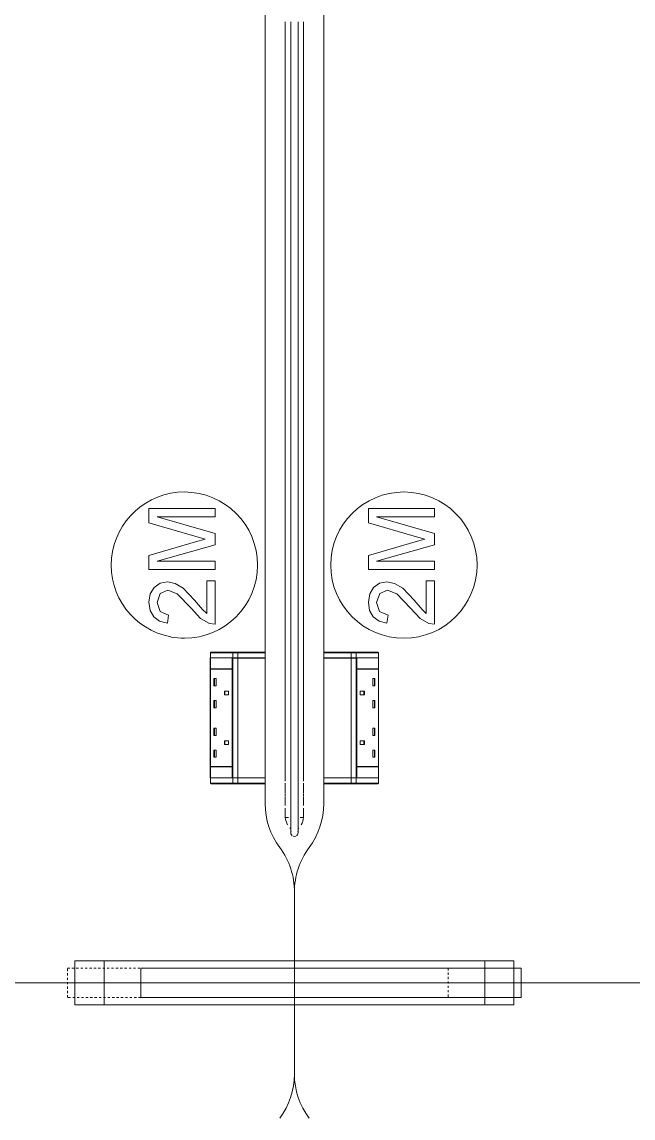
# Model space of a CAD drawing. Header units: millimetres. Extents: x 155920 to 295199, y -4084 to 97293.
# Drawn here: x 159080 to 159915, y 32444 to 33943 of the extents above; entities that cross this region are included whole.
import ezdxf

# ---------------------------------------------------------------- set-up
doc = ezdxf.new("R2010")
doc.units = ezdxf.units.MM
doc.header["$MEASUREMENT"] = 0
doc.linetypes.add('Dash', pattern=[6, 3, -3])
doc.layers.add('I-FURN', color=8, linetype='CONTINUOUS', lineweight=9)
doc.layers.add('I-FURN-HDLN', color=8, linetype='Dash', lineweight=9)

msp = doc.modelspace()

# ---------------------------------------------------------------- linework, layer by layer
at = {"layer": 'I-FURN'}
for p, q in [((159412.3, 33080.6), (159412.3, 33984.3)), ((159412.3, 33984.3), (159412.3, 33080.6)), ((159492.3, 33984.3), (159492.3, 33080.6)), ((159492.3, 33080.6), (159492.3, 33984.3)), ((159439.8, 32905.2), (159439.8, 33943.4)), ((159447.3, 33943.4), (159447.3, 32905.2)), ((159457.3, 32905.2), (159457.3, 33943.4)), ((159464.9, 33943.4), (159464.9, 32905.2)), ((159343.9, 33277.8), (159253.5, 33277.8)), ((159253.5, 33277.8), (159253.5, 33258.4)), ((159343.9, 33243.8), (159264.8, 33266.5)), ((159264.8, 33266.5), (159343.9, 33266.5)), ((159343.9, 33266.5), (159343.9, 33277.8)), ((159643.8, 33277.8), (159553.4, 33277.8)), ((159553.4, 33277.8), (159553.4, 33258.4)), ((159643.8, 33243.8), (159564.7, 33266.5)), ((159564.7, 33266.5), (159643.8, 33266.5)), ((159643.8, 33266.5), (159643.8, 33277.8)), ((159253.5, 33258.4), (159316.1, 33240.2)), ((159553.4, 33258.4), (159616, 33240.2)), ((159316.1, 33240.2), (159330.5, 33236.2)), ((159330.5, 33236.2), (159317.2, 33232.4)), ((159343.9, 33228.5), (159343.9, 33243.8)), ((159616, 33240.2), (159630.4, 33236.2)), ((159630.4, 33236.2), (159617.1, 33232.4)), ((159643.8, 33228.5), (159643.8, 33243.8)), ((159317.2, 33232.4), (159253.5, 33213.9)), ((159264.8, 33205.8), (159343.9, 33228.5)), ((159617.1, 33232.4), (159553.4, 33213.9)), ((159564.7, 33205.8), (159643.8, 33228.5)), ((159253.5, 33213.9), (159253.5, 33194.5)), ((159343.9, 33205.8), (159264.8, 33205.8)), ((159343.9, 33194.5), (159343.9, 33205.8)), ((159553.4, 33213.9), (159553.4, 33194.5)), ((159643.8, 33205.8), (159564.7, 33205.8)), ((159643.8, 33194.5), (159643.8, 33205.8)), ((159253.5, 33194.5), (159343.9, 33194.5)), ((159553.4, 33194.5), (159643.8, 33194.5)), ((159268.8, 33175.7), (159260.7, 33170.1)), ((159278.7, 33177.5), (159268.8, 33175.7)), ((159289.4, 33175.5), (159278.7, 33177.5)), ((159300.5, 33168.8), (159289.4, 33175.5)), ((159332.6, 33178.9), (159332.6, 33134.6)), ((159343.9, 33178.9), (159332.6, 33178.9)), ((159343.9, 33119.6), (159343.9, 33178.9)), ((159568.7, 33175.7), (159560.6, 33170.1)), ((159578.6, 33177.5), (159568.7, 33175.7)), ((159589.3, 33175.5), (159578.6, 33177.5)), ((159600.4, 33168.8), (159589.3, 33175.5)), ((159632.5, 33178.9), (159632.5, 33134.6)), ((159643.8, 33178.9), (159632.5, 33178.9)), ((159643.8, 33119.6), (159643.8, 33178.9)), ((159255.3, 33161.3), (159253.5, 33149.9)), ((159260.7, 33170.1), (159255.3, 33161.3)), ((159264.8, 33149.6), (159269, 33161.6)), ((159269, 33161.6), (159279.3, 33166.2)), ((159279.3, 33166.2), (159292.2, 33161.4)), ((159292.2, 33161.4), (159311, 33141.8)), ((159315.9, 33152.7), (159300.5, 33168.8)), ((159555.2, 33161.3), (159553.4, 33149.9)), ((159560.6, 33170.1), (159555.2, 33161.3)), ((159564.7, 33149.6), (159568.9, 33161.6)), ((159568.9, 33161.6), (159579.3, 33166.2)), ((159579.3, 33166.2), (159592.1, 33161.4)), ((159592.1, 33161.4), (159610.9, 33141.8)), ((159615.8, 33152.7), (159600.4, 33168.8)), ((159253.5, 33149.9), (159255.1, 33138.5)), ((159268.9, 33137.1), (159264.8, 33149.6)), ((159326.8, 33139.7), (159315.9, 33152.7)), ((159553.4, 33149.9), (159555, 33138.5)), ((159568.8, 33137.1), (159564.7, 33149.6)), ((159626.7, 33139.7), (159615.8, 33152.7)), ((159255.1, 33138.5), (159260, 33129.7)), ((159280.3, 33132.3), (159268.9, 33137.1)), ((159278.9, 33121), (159280.3, 33132.3)), ((159311, 33141.8), (159324.1, 33127.7)), ((159332.6, 33134.6), (159326.8, 33139.7)), ((159555, 33138.5), (159559.9, 33129.7)), ((159580.2, 33132.3), (159568.8, 33137.1)), ((159578.8, 33121), (159580.2, 33132.3)), ((159610.9, 33141.8), (159624, 33127.7)), ((159632.5, 33134.6), (159626.7, 33139.7)), ((159260, 33129.7), (159268, 33123.8)), ((159268, 33123.8), (159278.9, 33121)), ((159324.1, 33127.7), (159336.1, 33120.8)), ((159336.1, 33120.8), (159343.9, 33119.6)), ((159559.9, 33129.7), (159567.9, 33123.8)), ((159567.9, 33123.8), (159578.8, 33121)), ((159624, 33127.7), (159636, 33120.8)), ((159636, 33120.8), (159643.8, 33119.6)), ((159337.3, 33058.6), (159337.3, 33073.6)), ((159337.3, 33073.6), (159367.1, 33073.6)), ((159337.5, 33080.6), (159337.5, 33073.6)), ((159337.5, 33080.6), (159337.7, 33080.6)), ((159337.5, 33080.6), (159337.5, 33073.6)), ((159337.5, 33073.6), (159337.5, 33080.6)), ((159337.5, 33073.6), (159337.7, 33073.6)), ((159337.5, 33073.5), (159337.5, 32909.6)), ((159337.7, 33080.6), (159368, 33080.6)), ((159337.7, 33080.6), (159337.7, 33073.6)), ((159337.7, 33073.6), (159368, 33073.6)), ((159337.8, 33081.4), (159337.9, 33081.4)), ((159368.8, 33081.6), (159338.5, 33081.6)), ((159368.8, 33081.6), (159338.5, 33081.6)), ((159367.1, 33073.6), (159367.1, 33058.6)), ((159367.3, 33058.6), (159367.3, 33073.5)), ((159367.3, 33073.5), (159368, 33073.5)), ((159368, 33080.6), (159374.9, 33080.6)), ((159368, 33080.6), (159368, 33073.6)), ((159368, 33073.6), (159374.9, 33073.6)), ((159374.9, 33073.5), (159368, 33073.5)), ((159368, 33073.5), (159368, 32909.6)), ((159368.8, 33081.6), (159407.3, 33081.6)), ((159374.3, 33081.6), (159368.8, 33081.6)), ((159411.3, 33081.6), (159374.3, 33081.6)), ((159374.9, 33080.6), (159412.3, 33080.6)), ((159374.9, 33080.6), (159374.9, 33073.6)), ((159374.9, 33073.6), (159412.3, 33073.6)), ((159412.3, 33073.5), (159374.9, 33073.5)), ((159374.9, 33073.5), (159374.9, 32909.6)), ((159407.3, 33081.6), (159407.3, 33080.6)), ((159407.3, 33081.6), (159411.3, 33081.6)), ((159412.3, 33073.6), (159412.3, 33080.6)), ((159412.3, 33080.6), (159412.3, 33073.6)), ((159412.3, 32909.6), (159412.3, 33073.5)), ((159412.3, 33073.5), (159412.3, 32909.6)), ((159492.3, 33080.6), (159492.3, 33073.6)), ((159492.3, 33080.6), (159529.8, 33080.6)), ((159492.3, 33080.6), (159492.3, 33073.6)), ((159492.3, 33073.6), (159529.8, 33073.6)), ((159492.3, 33073.5), (159492.3, 32909.6)), ((159492.3, 32909.6), (159492.3, 33073.5)), ((159529.8, 33073.5), (159492.3, 33073.5)), ((159493.3, 33081.6), (159493.3, 33081.6)), ((159530.4, 33081.6), (159493.3, 33081.6)), ((159493.3, 33081.6), (159497.3, 33081.6)), ((159497.3, 33080.6), (159497.3, 33081.6)), ((159497.3, 33081.6), (159535.9, 33081.6)), ((159529.8, 33080.6), (159536.7, 33080.6)), ((159529.8, 33080.6), (159529.8, 33073.6)), ((159529.8, 33073.6), (159536.7, 33073.6)), ((159529.8, 32909.6), (159529.8, 33073.5)), ((159536.7, 33073.5), (159529.8, 33073.5)), ((159535.9, 33081.6), (159530.4, 33081.6)), ((159537.5, 33073.6), (159535.1, 33073.6)), ((159566.2, 33081.6), (159535.9, 33081.6)), ((159566.2, 33081.6), (159535.9, 33081.6)), ((159536.7, 33080.6), (159567, 33080.6)), ((159536.7, 33080.6), (159536.7, 33073.6)), ((159536.7, 33073.6), (159567, 33073.6)), ((159536.7, 32909.6), (159536.7, 33073.5)), ((159536.7, 33073.5), (159537.3, 33073.5)), ((159537.3, 33073.5), (159537.3, 33058.6)), ((159537.5, 33058.6), (159537.5, 33073.6)), ((159537.5, 33073.6), (159567.4, 33073.6)), ((159566.8, 33081.4), (159566.8, 33081.4)), ((159567, 33080.6), (159567.2, 33080.6)), ((159567, 33080.6), (159567, 33073.6)), ((159567, 33073.6), (159567.2, 33073.6)), ((159567.2, 33073.6), (159567.2, 33080.6)), ((159567.2, 33073.6), (159567.2, 33080.6)), ((159567.2, 33073.6), (159567.2, 33080.6)), ((159567.2, 32909.6), (159567.2, 33073.5)), ((159567.4, 33073.6), (159567.4, 33058.6)), ((159367.1, 33058.6), (159337.3, 33058.6)), ((159337.3, 33058.1), (159367.1, 33058.1)), ((159337.3, 32925.1), (159337.3, 33058.1)), ((159337.7, 33058.1), (159337.7, 33058.6)), ((159367.1, 33058.1), (159367.1, 32925.1)), ((159367.3, 32925.1), (159367.3, 33058.1)), ((159537.3, 33058.1), (159537.3, 32925.1)), ((159567.4, 33058.6), (159537.5, 33058.6)), ((159537.5, 32925.1), (159537.5, 33058.1)), ((159567.4, 33058.1), (159537.5, 33058.1)), ((159567, 33058.6), (159567, 33058.1)), ((159567.4, 33058.1), (159567.4, 32925.1)), ((159342.3, 33045.5), (159342.3, 33035.5)), ((159342.3, 33045.5), (159345.2, 33045.5)), ((159343.1, 33045.5), (159343.1, 33035.5)), ((159345.2, 33045.5), (159345.2, 33035.5)), ((159562.3, 33045.5), (159559.5, 33045.5)), ((159559.5, 33035.5), (159559.5, 33045.5)), ((159561.6, 33035.5), (159561.6, 33045.5)), ((159562.3, 33035.5), (159562.3, 33045.5)), ((159342.3, 33035.5), (159345.2, 33035.5)), ((159356.7, 33028), (159356.7, 33023)), ((159362.4, 33028), (159356.7, 33028)), ((159357.4, 33028), (159357.4, 33023)), ((159362.4, 33023), (159362.4, 33028)), ((159548, 33028), (159542.3, 33028)), ((159542.3, 33023), (159542.3, 33028)), ((159547.3, 33023), (159547.3, 33028)), ((159548, 33023), (159548, 33028)), ((159562.3, 33035.5), (159559.5, 33035.5)), ((159342.3, 33015.5), (159342.3, 33005.5)), ((159342.3, 33015.5), (159345.2, 33015.5)), ((159343.1, 33015.5), (159343.1, 33005.5)), ((159345.2, 33015.5), (159345.2, 33005.5)), ((159356.7, 33023), (159362.4, 33023)), ((159548, 33023), (159542.3, 33023)), ((159562.3, 33015.5), (159559.5, 33015.5)), ((159559.5, 33005.5), (159559.5, 33015.5)), ((159561.6, 33005.5), (159561.6, 33015.5)), ((159562.3, 33005.5), (159562.3, 33015.5)), ((159342.3, 33005.5), (159345.2, 33005.5)), ((159562.3, 33005.5), (159559.5, 33005.5)), ((159342.3, 32977.7), (159342.3, 32967.7)), ((159342.3, 32977.7), (159345.2, 32977.7)), ((159342.3, 32967.7), (159345.2, 32967.7)), ((159343.1, 32977.7), (159343.1, 32967.7)), ((159345.2, 32977.7), (159345.2, 32967.7)), ((159562.3, 32977.7), (159559.5, 32977.7)), ((159559.5, 32967.7), (159559.5, 32977.7)), ((159562.3, 32967.7), (159559.5, 32967.7)), ((159561.6, 32967.7), (159561.6, 32977.7)), ((159562.3, 32967.7), (159562.3, 32977.7)), ((159356.7, 32960.2), (159356.7, 32955.2)), ((159356.7, 32960.2), (159362.4, 32960.2)), ((159356.7, 32955.2), (159362.4, 32955.2)), ((159357.4, 32960.2), (159357.4, 32955.2)), ((159362.4, 32960.2), (159362.4, 32955.2)), ((159542.3, 32960.2), (159542.3, 32955.2)), ((159548, 32960.2), (159542.3, 32960.2)), ((159542.3, 32955.2), (159548, 32955.2)), ((159547.3, 32955.2), (159547.3, 32960.2)), ((159548, 32955.2), (159548, 32960.2)), ((159342.3, 32947.7), (159342.3, 32937.7)), ((159342.3, 32947.7), (159345.2, 32947.7)), ((159342.3, 32937.7), (159345.2, 32937.7)), ((159343.1, 32947.7), (159343.1, 32937.7)), ((159345.2, 32947.7), (159345.2, 32937.7)), ((159562.3, 32947.7), (159559.5, 32947.7)), ((159559.5, 32937.7), (159559.5, 32947.7)), ((159562.3, 32937.7), (159559.5, 32937.7)), ((159561.6, 32937.7), (159561.6, 32947.7)), ((159562.3, 32937.7), (159562.3, 32947.7)), ((159337.3, 32925.1), (159367.1, 32925.1)), ((159337.3, 32924.6), (159367.1, 32924.6)), ((159337.3, 32909.6), (159337.3, 32924.6)), ((159337.7, 32924.6), (159337.7, 32925.1)), ((159367.1, 32924.6), (159367.1, 32909.6)), ((159367.3, 32909.6), (159367.3, 32924.6)), ((159537.3, 32924.6), (159537.3, 32909.6)), ((159567.4, 32925.1), (159537.5, 32925.1)), ((159537.5, 32909.6), (159537.5, 32924.6)), ((159537.5, 32924.6), (159567.4, 32924.6)), ((159567, 32925.1), (159567, 32924.6)), ((159567.4, 32924.6), (159567.4, 32909.6)), ((159367.1, 32909.6), (159337.3, 32909.6)), ((159337.5, 32909.5), (159337.5, 32902.5)), ((159337.7, 32909.5), (159337.5, 32909.5)), ((159337.5, 32909.5), (159337.5, 32902.5)), ((159337.5, 32909.5), (159337.5, 32902.5)), ((159337.7, 32902.5), (159337.7, 32909.5)), ((159368, 32909.5), (159337.7, 32909.5)), ((159367.1, 32909.6), (159369.6, 32909.6)), ((159368, 32909.6), (159367.3, 32909.6)), ((159368, 32909.6), (159374.9, 32909.6)), ((159368, 32902.5), (159368, 32909.5)), ((159374.9, 32909.5), (159368, 32909.5)), ((159374.9, 32909.6), (159412.3, 32909.6)), ((159374.9, 32902.5), (159374.9, 32909.5)), ((159412.3, 32909.5), (159374.9, 32909.5)), ((159412.3, 32902.5), (159412.3, 32909.5)), ((159412.3, 32902.5), (159412.3, 32909.5)), ((159447.3, 32905.2), (159447.3, 32902.4)), ((159457.3, 32904.5), (159457.3, 32905.2)), ((159492.3, 32909.6), (159529.8, 32909.6)), ((159492.3, 32909.5), (159492.3, 32902.5)), ((159492.3, 32902.5), (159492.3, 32909.5)), ((159529.8, 32909.5), (159492.3, 32909.5)), ((159529.8, 32909.6), (159536.7, 32909.6)), ((159529.8, 32902.5), (159529.8, 32909.5)), ((159536.7, 32909.5), (159529.8, 32909.5)), ((159537.3, 32909.6), (159536.7, 32909.6)), ((159536.7, 32902.5), (159536.7, 32909.5)), ((159567, 32909.5), (159536.7, 32909.5)), ((159567.4, 32909.6), (159537.5, 32909.6)), ((159567, 32902.5), (159567, 32909.5)), ((159567.2, 32909.5), (159567, 32909.5)), ((159567.2, 32902.5), (159567.2, 32909.5)), ((159567.2, 32902.5), (159567.2, 32909.5)), ((159567.2, 32909.5), (159567.2, 32902.5)), ((159337.7, 32902.5), (159337.5, 32902.5)), ((159368, 32902.5), (159337.7, 32902.5)), ((159337.9, 32901.7), (159337.8, 32901.8)), ((159338.5, 32901.5), (159368.8, 32901.5)), ((159338.5, 32901.5), (159368.8, 32901.5)), ((159374.9, 32902.5), (159368, 32902.5)), ((159407.3, 32901.5), (159368.8, 32901.5)), ((159368.8, 32901.5), (159374.3, 32901.5)), ((159374.3, 32901.5), (159411.3, 32901.5)), ((159412.3, 32902.5), (159374.9, 32902.5)), ((159407.3, 32902.5), (159407.3, 32901.5)), ((159411.3, 32901.5), (159407.3, 32901.5)), ((159411.3, 32901.5), (159411.3, 32901.5)), ((159412.3, 32874.3), (159412.3, 32902.5)), ((159412.3, 32902.5), (159412.3, 32874.3)), ((159439.8, 32889), (159439.8, 32902.3)), ((159447.3, 32902.4), (159447.3, 32899.6)), ((159447.3, 32899.6), (159447.3, 32896.7)), ((159447.3, 32896.7), (159447.3, 32893.9)), ((159447.3, 32893.9), (159447.3, 32891.1)), ((159447.3, 32891.1), (159447.3, 32888.4)), ((159457.3, 32901.6), (159457.3, 32904.5)), ((159457.3, 32898.8), (159457.3, 32901.6)), ((159457.3, 32896), (159457.3, 32898.8)), ((159457.3, 32893.2), (159457.3, 32896)), ((159457.3, 32890.4), (159457.3, 32893.2)), ((159457.3, 32887.6), (159457.3, 32890.4)), ((159464.8, 32902.3), (159464.8, 32889)), ((159492.3, 32902.5), (159492.3, 32874.3)), ((159492.3, 32874.3), (159492.3, 32902.5)), ((159529.8, 32902.5), (159492.3, 32902.5)), ((159497.3, 32901.5), (159493.3, 32901.5)), ((159493.3, 32901.5), (159530.4, 32901.5)), ((159497.3, 32901.5), (159497.3, 32902.5)), ((159535.9, 32901.5), (159497.3, 32901.5)), ((159536.7, 32902.5), (159529.8, 32902.5)), ((159530.4, 32901.5), (159535.9, 32901.5)), ((159535.9, 32901.5), (159566.2, 32901.5)), ((159535.9, 32901.5), (159566.2, 32901.5)), ((159567, 32902.5), (159536.7, 32902.5)), ((159566.8, 32901.8), (159566.8, 32901.7)), ((159567.2, 32902.5), (159567, 32902.5)), ((159439.8, 32884.1), (159439.8, 32888.2)), ((159439.8, 32871.8), (159439.8, 32883.3)), ((159447.3, 32888.4), (159447.3, 32885.6)), ((159447.3, 32885.6), (159447.3, 32882.9)), ((159447.3, 32882.9), (159447.3, 32880.3)), ((159447.3, 32880.3), (159447.3, 32877.6)), ((159447.3, 32877.6), (159447.3, 32875)), ((159457.3, 32884.9), (159457.3, 32887.6)), ((159457.3, 32882.2), (159457.3, 32884.9)), ((159457.3, 32879.5), (159457.3, 32882.2)), ((159457.3, 32876.9), (159457.3, 32879.5)), ((159457.3, 32874.3), (159457.3, 32876.9)), ((159464.8, 32883.3), (159464.8, 32871.8)), ((159464.9, 32888.2), (159464.9, 32884.1)), ((159439.8, 32860.2), (159439.8, 32868.3)), ((159447.3, 32875), (159447.3, 32872.5)), ((159447.3, 32872.5), (159447.3, 32870)), ((159447.3, 32870), (159447.3, 32867.6)), ((159447.3, 32867.6), (159447.3, 32865.2)), ((159447.3, 32865.2), (159447.3, 32862.9)), ((159447.3, 32862.9), (159447.3, 32860.6)), ((159447.3, 32860.6), (159447.3, 32858.5)), ((159457.3, 32871.8), (159457.3, 32874.3)), ((159457.3, 32869.3), (159457.3, 32871.8)), ((159457.3, 32866.9), (159457.3, 32869.3)), ((159457.3, 32864.6), (159457.3, 32866.9)), ((159457.3, 32862.3), (159457.3, 32864.6)), ((159457.3, 32860.1), (159457.3, 32862.3)), ((159464.8, 32868.3), (159464.8, 32860.2)), ((159439.8, 32859), (159439.8, 32859.9)), ((159439.8, 32855.2), (159439.8, 32858.7)), ((159439.8, 32855.2), (159444.4, 32855.2)), ((159447.3, 32858.5), (159447.3, 32856.4)), ((159447.3, 32856.4), (159447.3, 32854.4)), ((159447.3, 32854.4), (159447.3, 32852.4)), ((159447.3, 32852.4), (159447.3, 32850.6)), ((159447.3, 32850.6), (159447.3, 32848.8)), ((159447.3, 32848.8), (159447.3, 32847.1)), ((159447.3, 32847.1), (159447.3, 32845.6)), ((159447.3, 32845.6), (159447.3, 32844.1)), ((159457.3, 32857.9), (159457.3, 32860.1)), ((159457.3, 32855.8), (159457.3, 32857.9)), ((159457.3, 32853.8), (159457.3, 32855.8)), ((159457.3, 32851.9), (159457.3, 32853.8)), ((159457.3, 32850.1), (159457.3, 32851.9)), ((159457.3, 32848.4), (159457.3, 32850.1)), ((159457.3, 32846.7), (159457.3, 32848.4)), ((159457.3, 32845.2), (159457.3, 32846.7)), ((159457.3, 32843.7), (159457.3, 32845.2)), ((159460.3, 32855.2), (159464.8, 32855.2)), ((159464.8, 32858.7), (159464.8, 32855.2)), ((159464.9, 32859.9), (159464.9, 32859)), ((159447.3, 32844.1), (159447.3, 32842.7)), ((159447.3, 32842.7), (159447.3, 32841.4)), ((159447.3, 32841.4), (159447.3, 32840.2)), ((159447.3, 32840.2), (159447.3, 32839.1)), ((159447.3, 32839.1), (159447.3, 32838.2)), ((159447.3, 32838.2), (159447.3, 32837.3)), ((159447.3, 32837.3), (159447.3, 32836.5)), ((159447.3, 32836.5), (159447.3, 32835.9)), ((159447.3, 32835.9), (159447.3, 32835.4)), ((159447.3, 32835.4), (159447.3, 32834.9)), ((159447.3, 32834.9), (159447.3, 32834.6)), ((159447.3, 32834.6), (159447.3, 32834.4)), ((159447.3, 32834.4), (159447.3, 32834.3)), ((159447.3, 32834.3), (159447.3, 32834.3)), ((159457.3, 32842.3), (159457.3, 32843.7)), ((159457.3, 32841.1), (159457.3, 32842.3)), ((159457.3, 32839.9), (159457.3, 32841.1)), ((159457.3, 32838.9), (159457.3, 32839.9)), ((159457.3, 32837.9), (159457.3, 32838.9)), ((159457.3, 32837.1), (159457.3, 32837.9)), ((159457.3, 32836.4), (159457.3, 32837.1)), ((159457.3, 32835.7), (159457.3, 32836.4)), ((159457.3, 32835.2), (159457.3, 32835.7)), ((159457.3, 32834.8), (159457.3, 32835.2)), ((159457.3, 32834.6), (159457.3, 32834.8)), ((159457.3, 32834.4), (159457.3, 32834.6)), ((159457.3, 32834.3), (159457.3, 32834.4)), ((159452.3, 32629.3), (159452.3, 32753.2)), ((159452.3, 32753.2), (159452.3, 32629.3)), ((159452.3, 32753.2), (159452.3, 32629.3)), ((159452.3, 32629.3), (159452.3, 32753.2)), ((159152.3, 32659.3), (159752.3, 32659.3)), ((159192.3, 32659.3), (159152.3, 32659.3)), ((159152.3, 32659.3), (159152.3, 32599.3)), ((159152.3, 32599.3), (159152.3, 32659.3)), ((159712.3, 32659.3), (159192.3, 32659.3)), ((159192.3, 32599.3), (159192.3, 32659.3)), ((159192.3, 32599.3), (159192.3, 32659.3)), ((159752.3, 32659.3), (159712.3, 32659.3)), ((159712.3, 32649.3), (159712.3, 32659.3)), ((159712.3, 32599.3), (159712.3, 32659.3)), ((159752.3, 32599.3), (159752.3, 32659.3)), ((159752.3, 32649.3), (159752.3, 32659.3)), ((159242.3, 32649.3), (159242.3, 32609.3)), ((159752.3, 32649.3), (159242.3, 32649.3)), ((159762.3, 32649.3), (159752.3, 32649.3)), ((159762.3, 32609.3), (159762.3, 32649.3)), ((159452.3, 32629.3), (158652.3, 32629.3)), ((158652.3, 32629.3), (159452.3, 32629.3)), ((158652.3, 32629.3), (159452.3, 32629.3)), ((159452.3, 32629.3), (158652.3, 32629.3)), ((159452.3, 32504.3), (159452.3, 32629.3)), ((159452.3, 32629.3), (159452.3, 32504.3)), ((160252.3, 32629.3), (159452.3, 32629.3)), ((159452.3, 32629.3), (159452.3, 32504.3)), ((159452.3, 32504.3), (159452.3, 32629.3)), ((159452.3, 32629.3), (160252.3, 32629.3)), ((159452.3, 32629.3), (160252.3, 32629.3)), ((160252.3, 32629.3), (159452.3, 32629.3)), ((159242.3, 32609.3), (159752.3, 32609.3)), ((159712.3, 32599.3), (159712.3, 32609.3)), ((159752.3, 32599.3), (159752.3, 32609.3)), ((159752.3, 32609.3), (159762.3, 32609.3)), ((159152.3, 32599.3), (159192.3, 32599.3)), ((159752.3, 32599.3), (159152.3, 32599.3)), ((159192.3, 32599.3), (159712.3, 32599.3)), ((159712.3, 32599.3), (159752.3, 32599.3))]:
    msp.add_line(p, q, dxfattribs=at)
at = {"layer": 'I-FURN', "flags": 128}
for points in [[(159337.5, 33080.6), (159337.5, 33080.7), (159337.5, 33080.7), (159337.5, 33080.7), (159337.5, 33080.8), (159337.5, 33080.8), (159337.5, 33080.9), (159337.5, 33080.9), (159337.5, 33080.9), (159337.6, 33081), (159337.6, 33081), (159337.6, 33081.1), (159337.6, 33081.1), (159337.6, 33081.1)], [(159374.3, 33081.6), (159374.2, 33081.6), (159374, 33081.6), (159373.9, 33081.6), (159373.8, 33081.6), (159373.6, 33081.6), (159373.5, 33081.6), (159373.3, 33081.6), (159373.2, 33081.6), (159373, 33081.6), (159372.8, 33081.6), (159372.7, 33081.6), (159372.5, 33081.6), (159372.4, 33081.6), (159372.2, 33081.6), (159372.1, 33081.6), (159371.9, 33081.6), (159371.7, 33081.6), (159371.6, 33081.6), (159371.4, 33081.6), (159371.3, 33081.6), (159371.1, 33081.6), (159370.9, 33081.6), (159370.8, 33081.6), (159370.6, 33081.6), (159370.5, 33081.6), (159370.3, 33081.6), (159370.2, 33081.6), (159370.1, 33081.6), (159369.9, 33081.6), (159369.8, 33081.6), (159369.7, 33081.6), (159369.5, 33081.6), (159369.4, 33081.6), (159369.3, 33081.6), (159369.2, 33081.6), (159369.1, 33081.6), (159369, 33081.6), (159368.9, 33081.6), (159368.8, 33081.6)], [(159411.3, 33081.6), (159411.1, 33081.6), (159410.6, 33081.6), (159410.1, 33081.6), (159409.4, 33081.6), (159408.6, 33081.6), (159407.6, 33081.6), (159406.6, 33081.6), (159405.4, 33081.6), (159404, 33081.6), (159402.6, 33081.6), (159401, 33081.6), (159399.3, 33081.6), (159397.5, 33081.6), (159395.5, 33081.6), (159393.5, 33081.6), (159391.3, 33081.6), (159389.1, 33081.6), (159386.7, 33081.6), (159384.3, 33081.6), (159381.7, 33081.6), (159379.1, 33081.6), (159376.4, 33081.6), (159374.3, 33081.6)], [(159407.3, 33081.6), (159407.5, 33081.6), (159407.7, 33081.6), (159407.8, 33081.6), (159408, 33081.6), (159408.1, 33081.6), (159408.3, 33081.6), (159408.4, 33081.6), (159408.6, 33081.6), (159408.8, 33081.6), (159408.9, 33081.6), (159409, 33081.6), (159409.2, 33081.6), (159409.3, 33081.6), (159409.5, 33081.6), (159409.6, 33081.6), (159409.7, 33081.6), (159409.9, 33081.6), (159410, 33081.6), (159410.1, 33081.6), (159410.2, 33081.6), (159410.3, 33081.6), (159410.4, 33081.6), (159410.5, 33081.6), (159410.6, 33081.6), (159410.7, 33081.6), (159410.8, 33081.6), (159410.9, 33081.6), (159410.9, 33081.6), (159411, 33081.6), (159411.1, 33081.6), (159411.1, 33081.6), (159411.2, 33081.6), (159411.2, 33081.6), (159411.3, 33081.6), (159411.3, 33081.6), (159411.3, 33081.6), (159411.3, 33081.6), (159411.3, 33081.6), (159411.3, 33081.6)], [(159411.3, 33081.6), (159411.4, 33081.6), (159411.4, 33081.6), (159411.5, 33081.6), (159411.5, 33081.6), (159411.5, 33081.6), (159411.6, 33081.6), (159411.6, 33081.6), (159411.7, 33081.6), (159411.7, 33081.6), (159411.7, 33081.5), (159411.8, 33081.5), (159411.8, 33081.5), (159411.8, 33081.5), (159411.9, 33081.5), (159411.9, 33081.4), (159411.9, 33081.4), (159412, 33081.4), (159412, 33081.4), (159412, 33081.3), (159412.1, 33081.3), (159412.1, 33081.3), (159412.1, 33081.3), (159412.1, 33081.2), (159412.2, 33081.2), (159412.2, 33081.2), (159412.2, 33081.1), (159412.2, 33081.1), (159412.2, 33081.1), (159412.3, 33081), (159412.3, 33081), (159412.3, 33080.9), (159412.3, 33080.9), (159412.3, 33080.9), (159412.3, 33080.8), (159412.3, 33080.8), (159412.3, 33080.8), (159412.3, 33080.7), (159412.3, 33080.7), (159412.3, 33080.6), (159412.3, 33080.6)], [(159411.3, 33081.6), (159411.3, 33081.6), (159411.3, 33081.6)], [(159492.3, 33080.6), (159492.3, 33080.7), (159492.3, 33080.7), (159492.3, 33080.7), (159492.3, 33080.8), (159492.3, 33080.8), (159492.4, 33080.9), (159492.4, 33080.9), (159492.4, 33080.9), (159492.4, 33081), (159492.4, 33081), (159492.4, 33081.1), (159492.4, 33081.1), (159492.5, 33081.1), (159492.5, 33081.2), (159492.5, 33081.2), (159492.5, 33081.2), (159492.5, 33081.3), (159492.6, 33081.3), (159492.6, 33081.3), (159492.6, 33081.3), (159492.7, 33081.4), (159492.7, 33081.4), (159492.7, 33081.4), (159492.7, 33081.4), (159492.8, 33081.5), (159492.8, 33081.5), (159492.9, 33081.5), (159492.9, 33081.5), (159492.9, 33081.5), (159493, 33081.6), (159493, 33081.6), (159493, 33081.6), (159493.1, 33081.6), (159493.1, 33081.6), (159493.2, 33081.6), (159493.2, 33081.6), (159493.2, 33081.6), (159493.3, 33081.6), (159493.3, 33081.6), (159493.3, 33081.6)], [(159530.4, 33081.6), (159527.6, 33081.6), (159524.9, 33081.6), (159522.3, 33081.6), (159519.7, 33081.6), (159517.3, 33081.6), (159515, 33081.6), (159512.8, 33081.6), (159510.6, 33081.6), (159508.6, 33081.6), (159506.7, 33081.6), (159504.9, 33081.6), (159503.3, 33081.6), (159501.7, 33081.6), (159500.3, 33081.6), (159499, 33081.6), (159497.8, 33081.6), (159496.8, 33081.6), (159495.8, 33081.6), (159495.1, 33081.6), (159494.4, 33081.6), (159493.9, 33081.6), (159493.5, 33081.6), (159493.3, 33081.6)], [(159493.3, 33081.6), (159493.3, 33081.6), (159493.3, 33081.6), (159493.4, 33081.6), (159493.4, 33081.6), (159493.4, 33081.6), (159493.4, 33081.6), (159493.5, 33081.6), (159493.5, 33081.6), (159493.6, 33081.6), (159493.6, 33081.6), (159493.7, 33081.6), (159493.8, 33081.6), (159493.9, 33081.6), (159493.9, 33081.6), (159494, 33081.6), (159494.1, 33081.6), (159494.2, 33081.6), (159494.3, 33081.6), (159494.4, 33081.6), (159494.5, 33081.6), (159494.7, 33081.6), (159494.8, 33081.6), (159494.9, 33081.6), (159495, 33081.6), (159495.2, 33081.6), (159495.3, 33081.6), (159495.4, 33081.6), (159495.6, 33081.6), (159495.7, 33081.6), (159495.9, 33081.6), (159496, 33081.6), (159496.2, 33081.6), (159496.3, 33081.6), (159496.5, 33081.6), (159496.6, 33081.6), (159496.8, 33081.6), (159497, 33081.6), (159497.1, 33081.6), (159497.3, 33081.6), (159497.3, 33081.6)], [(159535.9, 33081.6), (159535.8, 33081.6), (159535.7, 33081.6), (159535.6, 33081.6), (159535.5, 33081.6), (159535.4, 33081.6), (159535.3, 33081.6), (159535.1, 33081.6), (159535, 33081.6), (159534.9, 33081.6), (159534.7, 33081.6), (159534.6, 33081.6), (159534.5, 33081.6), (159534.3, 33081.6), (159534.2, 33081.6), (159534, 33081.6), (159533.9, 33081.6), (159533.7, 33081.6), (159533.6, 33081.6), (159533.4, 33081.6), (159533.2, 33081.6), (159533.1, 33081.6), (159532.9, 33081.6), (159532.8, 33081.6), (159532.6, 33081.6), (159532.5, 33081.6), (159532.3, 33081.6), (159532.1, 33081.6), (159532, 33081.6), (159531.8, 33081.6), (159531.7, 33081.6), (159531.5, 33081.6), (159531.4, 33081.6), (159531.2, 33081.6), (159531.1, 33081.6), (159530.9, 33081.6), (159530.8, 33081.6), (159530.6, 33081.6), (159530.5, 33081.6), (159530.4, 33081.6)], [(159567, 33081.1), (159567.1, 33081.1), (159567.1, 33081.1), (159567.1, 33081), (159567.1, 33081), (159567.1, 33080.9), (159567.1, 33080.9), (159567.1, 33080.9), (159567.1, 33080.8), (159567.2, 33080.8), (159567.2, 33080.8), (159567.2, 33080.7), (159567.2, 33080.7), (159567.2, 33080.6), (159567.2, 33080.6)], [(159337.6, 32902), (159337.6, 32902), (159337.6, 32902.1), (159337.6, 32902.1), (159337.6, 32902.1), (159337.5, 32902.2), (159337.5, 32902.2), (159337.5, 32902.3), (159337.5, 32902.3), (159337.5, 32902.3), (159337.5, 32902.4), (159337.5, 32902.4), (159337.5, 32902.5), (159337.5, 32902.5), (159337.5, 32902.5)], [(159368.8, 32901.5), (159368.9, 32901.5), (159369, 32901.5), (159369.1, 32901.5), (159369.2, 32901.5), (159369.3, 32901.5), (159369.4, 32901.5), (159369.5, 32901.5), (159369.7, 32901.5), (159369.8, 32901.5), (159369.9, 32901.5), (159370.1, 32901.5), (159370.2, 32901.5), (159370.3, 32901.5), (159370.5, 32901.5), (159370.6, 32901.5), (159370.8, 32901.5), (159370.9, 32901.5), (159371.1, 32901.5), (159371.3, 32901.5), (159371.4, 32901.5), (159371.6, 32901.5), (159371.7, 32901.5), (159371.9, 32901.5), (159372.1, 32901.5), (159372.2, 32901.5), (159372.4, 32901.5), (159372.5, 32901.5), (159372.7, 32901.5), (159372.8, 32901.5), (159373, 32901.5), (159373.2, 32901.5), (159373.3, 32901.5), (159373.5, 32901.5), (159373.6, 32901.5), (159373.8, 32901.5), (159373.9, 32901.5), (159374, 32901.5), (159374.2, 32901.5), (159374.3, 32901.5)], [(159374.3, 32901.5), (159377.1, 32901.5), (159379.8, 32901.5), (159382.4, 32901.5), (159384.9, 32901.5), (159387.4, 32901.5), (159389.7, 32901.5), (159391.9, 32901.5), (159394, 32901.5), (159396.1, 32901.5), (159398, 32901.5), (159399.7, 32901.5), (159401.4, 32901.5), (159403, 32901.5), (159404.4, 32901.5), (159405.7, 32901.5), (159406.9, 32901.5), (159407.9, 32901.5), (159408.8, 32901.5), (159409.6, 32901.5), (159410.3, 32901.5), (159410.8, 32901.5), (159411.1, 32901.5), (159411.3, 32901.5)], [(159411.3, 32901.5), (159411.3, 32901.5), (159411.3, 32901.5), (159411.3, 32901.5), (159411.3, 32901.5), (159411.3, 32901.5), (159411.2, 32901.5), (159411.2, 32901.5), (159411.1, 32901.5), (159411.1, 32901.5), (159411, 32901.5), (159411, 32901.5), (159410.9, 32901.5), (159410.8, 32901.5), (159410.7, 32901.5), (159410.6, 32901.5), (159410.5, 32901.5), (159410.5, 32901.5), (159410.3, 32901.5), (159410.2, 32901.5), (159410.1, 32901.5), (159410, 32901.5), (159409.9, 32901.5), (159409.8, 32901.5), (159409.6, 32901.5), (159409.5, 32901.5), (159409.4, 32901.5), (159409.2, 32901.5), (159409.1, 32901.5), (159408.9, 32901.5), (159408.8, 32901.5), (159408.6, 32901.5), (159408.5, 32901.5), (159408.3, 32901.5), (159408.2, 32901.5), (159408, 32901.5), (159407.9, 32901.5), (159407.7, 32901.5), (159407.5, 32901.5), (159407.4, 32901.5), (159407.3, 32901.5)], [(159412.3, 32902.5), (159412.3, 32902.5), (159412.3, 32902.4), (159412.3, 32902.4), (159412.3, 32902.3), (159412.3, 32902.3), (159412.3, 32902.3), (159412.3, 32902.2), (159412.3, 32902.2), (159412.3, 32902.2), (159412.3, 32902.1), (159412.2, 32902.1), (159412.2, 32902), (159412.2, 32902), (159412.2, 32902), (159412.2, 32901.9), (159412.1, 32901.9), (159412.1, 32901.9), (159412.1, 32901.8), (159412.1, 32901.8), (159412, 32901.8), (159412, 32901.8), (159412, 32901.7), (159411.9, 32901.7), (159411.9, 32901.7), (159411.9, 32901.7), (159411.8, 32901.6), (159411.8, 32901.6), (159411.8, 32901.6), (159411.7, 32901.6), (159411.7, 32901.6), (159411.7, 32901.6), (159411.6, 32901.5), (159411.6, 32901.5), (159411.6, 32901.5), (159411.5, 32901.5), (159411.5, 32901.5), (159411.4, 32901.5), (159411.4, 32901.5), (159411.4, 32901.5), (159411.3, 32901.5)], [(159493.3, 32901.5), (159493.3, 32901.5), (159493.2, 32901.5), (159493.2, 32901.5), (159493.2, 32901.5), (159493.1, 32901.5), (159493.1, 32901.5), (159493, 32901.5), (159493, 32901.6), (159493, 32901.6), (159492.9, 32901.6), (159492.9, 32901.6), (159492.9, 32901.6), (159492.8, 32901.6), (159492.8, 32901.7), (159492.8, 32901.7), (159492.7, 32901.7), (159492.7, 32901.7), (159492.7, 32901.8), (159492.6, 32901.8), (159492.6, 32901.8), (159492.6, 32901.8), (159492.6, 32901.9), (159492.5, 32901.9), (159492.5, 32901.9), (159492.5, 32902), (159492.5, 32902), (159492.4, 32902), (159492.4, 32902.1), (159492.4, 32902.1), (159492.4, 32902.1), (159492.4, 32902.2), (159492.4, 32902.2), (159492.4, 32902.3), (159492.3, 32902.3), (159492.3, 32902.3), (159492.3, 32902.4), (159492.3, 32902.4), (159492.3, 32902.5), (159492.3, 32902.5), (159492.3, 32902.5)], [(159497.3, 32901.5), (159497.2, 32901.5), (159497, 32901.5), (159496.8, 32901.5), (159496.7, 32901.5), (159496.5, 32901.5), (159496.4, 32901.5), (159496.2, 32901.5), (159496.1, 32901.5), (159495.9, 32901.5), (159495.8, 32901.5), (159495.6, 32901.5), (159495.5, 32901.5), (159495.3, 32901.5), (159495.2, 32901.5), (159495.1, 32901.5), (159494.9, 32901.5), (159494.8, 32901.5), (159494.7, 32901.5), (159494.6, 32901.5), (159494.5, 32901.5), (159494.3, 32901.5), (159494.2, 32901.5), (159494.1, 32901.5), (159494, 32901.5), (159494, 32901.5), (159493.9, 32901.5), (159493.8, 32901.5), (159493.7, 32901.5), (159493.7, 32901.5), (159493.6, 32901.5), (159493.5, 32901.5), (159493.5, 32901.5), (159493.4, 32901.5), (159493.4, 32901.5), (159493.4, 32901.5), (159493.4, 32901.5), (159493.3, 32901.5), (159493.3, 32901.5), (159493.3, 32901.5)], [(159493.3, 32901.5), (159493.3, 32901.5), (159493.3, 32901.5)], [(159493.3, 32901.5), (159493.6, 32901.5), (159494, 32901.5), (159494.6, 32901.5), (159495.3, 32901.5), (159496.1, 32901.5), (159497, 32901.5), (159498.1, 32901.5), (159499.3, 32901.5), (159500.6, 32901.5), (159502.1, 32901.5), (159503.7, 32901.5), (159505.4, 32901.5), (159507.2, 32901.5), (159509.1, 32901.5), (159511.2, 32901.5), (159513.3, 32901.5), (159515.6, 32901.5), (159517.9, 32901.5), (159520.4, 32901.5), (159523, 32901.5), (159525.6, 32901.5), (159528.3, 32901.5), (159530.4, 32901.5)], [(159530.4, 32901.5), (159530.5, 32901.5), (159530.6, 32901.5), (159530.8, 32901.5), (159530.9, 32901.5), (159531.1, 32901.5), (159531.2, 32901.5), (159531.4, 32901.5), (159531.5, 32901.5), (159531.7, 32901.5), (159531.8, 32901.5), (159532, 32901.5), (159532.1, 32901.5), (159532.3, 32901.5), (159532.5, 32901.5), (159532.6, 32901.5), (159532.8, 32901.5), (159532.9, 32901.5), (159533.1, 32901.5), (159533.2, 32901.5), (159533.4, 32901.5), (159533.6, 32901.5), (159533.7, 32901.5), (159533.9, 32901.5), (159534, 32901.5), (159534.2, 32901.5), (159534.3, 32901.5), (159534.5, 32901.5), (159534.6, 32901.5), (159534.7, 32901.5), (159534.9, 32901.5), (159535, 32901.5), (159535.1, 32901.5), (159535.3, 32901.5), (159535.4, 32901.5), (159535.5, 32901.5), (159535.6, 32901.5), (159535.7, 32901.5), (159535.8, 32901.5), (159535.9, 32901.5)], [(159567.2, 32902.5), (159567.2, 32902.5), (159567.2, 32902.4), (159567.2, 32902.4), (159567.2, 32902.3), (159567.1, 32902.3), (159567.1, 32902.3), (159567.1, 32902.2), (159567.1, 32902.2), (159567.1, 32902.2), (159567.1, 32902.1), (159567.1, 32902.1), (159567.1, 32902), (159567, 32902)]]:
    msp.add_lwpolyline(points, dxfattribs=at)
at = {"layer": 'I-FURN'}
for centre, radius, start, end in [((159302, 33200.6), 100, 90, 259.3298), ((159302, 33200.6), 100, 270, 90), ((159601.9, 33200.6), 100, 90, 270), ((159601.9, 33200.6), 100, 270, 90), ((159302, 33200.6), 100, 259.6445, 270), ((159512.3, 32874.3), 100, 180, 216.8699), ((159512.3, 32874.3), 100, 180, 216.8699), ((159392.3, 32874.3), 100, 323.1301, 0), ((159392.3, 32874.3), 100, 323.1301, 0), ((159463.3, 32857.6), 23.6, 185.6664, 210.8564), ((159441.4, 32857.6), 23.6, 329.1436, 354.3336), ((159452.3, 32847.2), 8.51, 223.4514, 234.4595), ((159452.3, 32834.3), 5, 158.1748, 232.7249), ((159452.3, 32834.3), 5, 307.2751, 21.8252), ((159452.3, 32847.2), 8.51, 305.5405, 316.5486), ((159452.3, 32834.3), 5, 247.635, 292.365), ((159352.3, 32754.3), 100, 359.3744, 36.8699), ((159352.3, 32754.3), 100, 359.3744, 36.8699), ((159552.4, 32754.3), 100, 143.1301, 180.6256), ((159552.4, 32754.3), 100, 143.1301, 180.6256), ((159352.3, 32504.3), 100, 323.1301, 0), ((159352.3, 32504.3), 100, 323.1301, 0), ((159552.3, 32504.3), 100, 180, 216.8699), ((159552.3, 32504.3), 100, 180, 216.8699)]:
    msp.add_arc(centre, radius, start, end, dxfattribs=at)
for centre, major_axis, ratio, start_param, end_param in [((159338.5, 33080.6), (0, 1), 0.819152, 0, 1.570796), ((159368.8, 33080.6), (0, -1), 0.819152, 3.141593, 4.712389), ((159374.3, 33080.6), (0, -1), 0.56467, 1.570796, 3.141593), ((159411.3, 33080.6), (0, -1), 0.998113, 1.570796, 3.141593), ((159493.3, 33080.6), (0, 1), 0.998113, 0, 1.570796), ((159530.4, 33080.6), (0, 1), 0.56467, 0, 1.570796), ((159535.9, 33080.6), (0, 1), 0.819152, 4.712389, 6.283185), ((159566.2, 33080.6), (0, 1), 0.819152, 4.712389, 6.283185), ((159338.5, 32902.5), (0, -1), 0.819152, 4.712389, 6.283185), ((159368.8, 32902.5), (0, -1), 0.819152, 4.712389, 6.283185), ((159374.3, 32902.5), (0, -1), 0.56467, 0, 1.570796), ((159411.3, 32902.5), (0, -1), 0.998113, 0, 1.570796), ((159493.3, 32902.5), (0, 1), 0.998113, 1.570796, 3.141593), ((159530.4, 32902.5), (0, 1), 0.56467, 1.570796, 3.141593), ((159535.9, 32902.5), (0, 1), 0.819152, 3.141593, 4.712389), ((159566.2, 32902.5), (0, -1), 0.819152, 0, 1.570796)]:
    msp.add_ellipse(centre, major_axis=major_axis, ratio=ratio, start_param=start_param, end_param=end_param, dxfattribs=at)
at = {"layer": 'I-FURN-HDLN'}
for p, q in [((159142.3, 32609.3), (159142.3, 32649.3)), ((159142.3, 32649.3), (159662.3, 32649.3)), ((159662.3, 32649.3), (159662.3, 32609.3)), ((159662.3, 32609.3), (159142.3, 32609.3))]:
    msp.add_line(p, q, dxfattribs=at)

doc.saveas('drawing.dxf')
